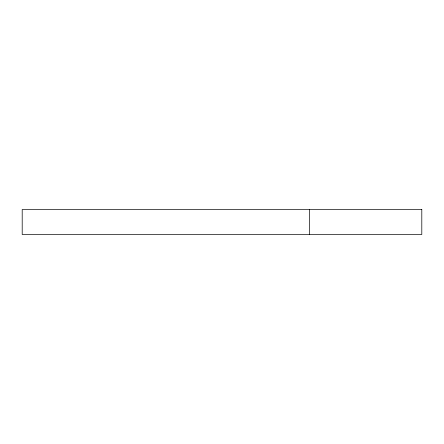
<?xml version="1.0" encoding="UTF-8"?>
<svg xmlns="http://www.w3.org/2000/svg" width="444" height="444" viewBox="0 0 444 444"><rect width="100%" height="100%" fill="white"/><g stroke="black" fill="none" stroke-linecap="round" stroke-linejoin="round"><path stroke-width="0.67" d="M309.413 209.513L309.413 234.488M421.8 209.513L22.2 209.513L22.2 234.488L421.8 234.488L421.8 209.513"/></g></svg>
